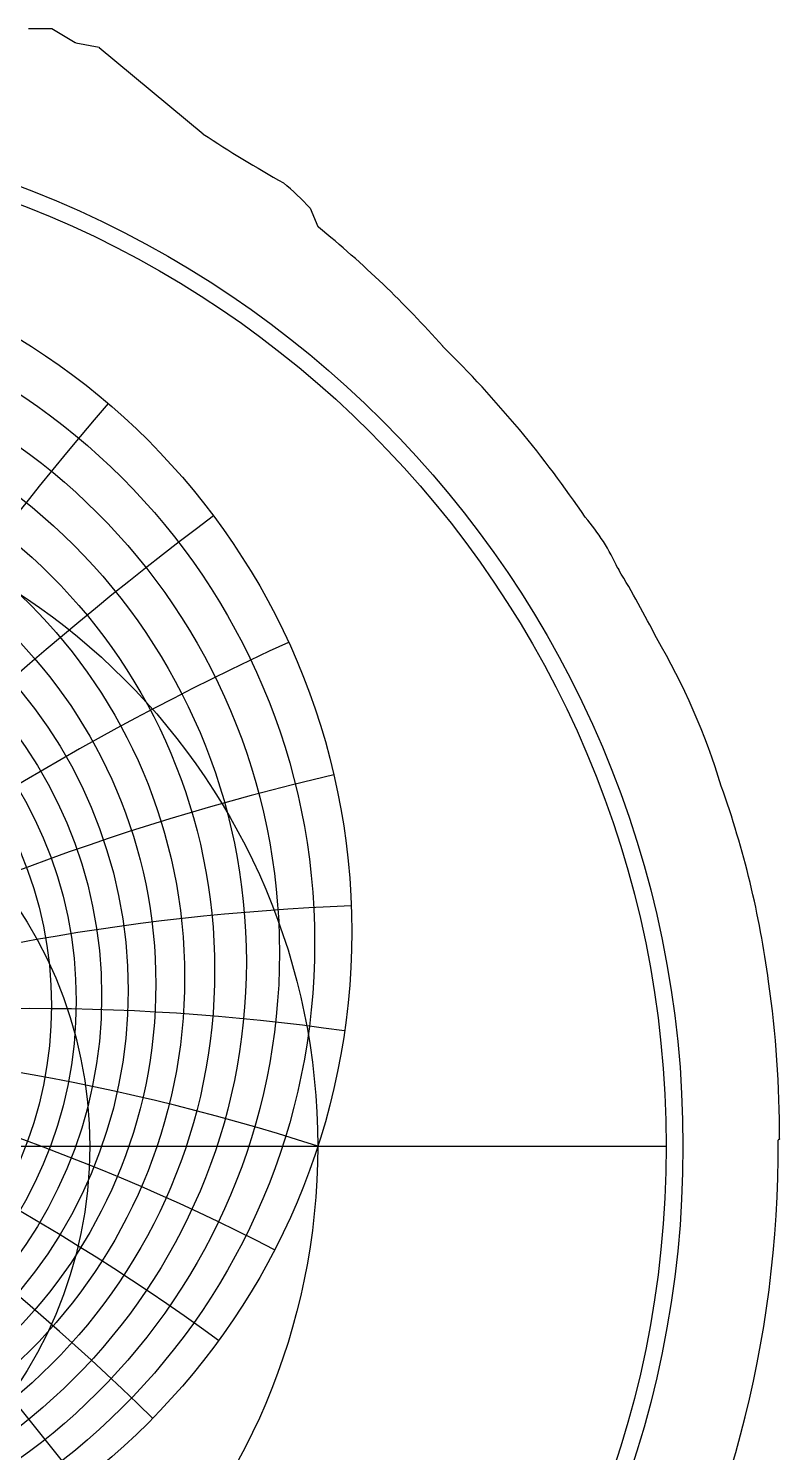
# Model space of a CAD drawing. Header units: millimetres. Extents: x -88 to 88, y -88 to 103.
# Drawn here: x 29.1 to 88.1, y -24 to 87.7 of the extents above; entities that cross this region are included whole.
import ezdxf

# ---------------------------------------------------------------- set-up
doc = ezdxf.new("R2010")
doc.units = ezdxf.units.MM
for name, color, linetype in [('CUT_OUTER', 1, 'Continuous'), ('ENGRAVE', 7, 'Continuous'), ('ENGRAVE_FINE', 8, 'Continuous'), ('GUIDE', 3, 'Continuous')]:
    doc.layers.add(name, color=color, linetype=linetype)

msp = doc.modelspace()

# ---------------------------------------------------------------- linework, layer by layer
at = {"layer": 'CUT_OUTER'}
for points in [[(29.13, 87.73), (30.98, 87.73), (30.98, 87.73), (30.98, 87.73), (32.81, 86.63)], [(32.86, 86.61), (34.68, 86.25), (34.69, 86.25), (34.69, 86.24), (42.84, 79.45), (42.85, 79.45)], [(51.25, 73.63), (51.26, 73.63), (51.86, 72.18)], [(75.41, 45.36), (75.48, 45.24)], [(88.1, 0.57), (88.09, 0.56), (88, 0.47)]]:
    msp.add_lwpolyline(points, dxfattribs=at)
for centre, radius, start, end in [((32.89, 86.76), 0.15, 239.0203, 258.7005), ((97.62, 162.43), 99.43, 236.5769, 240.8297), ((31.32, 54.57), 27.58, 43.731, 49.7284), ((52, 72.24), 0.15, 202.6343, 226.5884), ((0.32, 8.47), 81.93, 41.5317, 50.984), ((0.13, 0.12), 87.82, 39.7234, 45.5353), ((0.04, 0.03), 87.95, 34.128, 39.7274), ((59.85, 38.24), 17.11, 24.563, 40.5878), ((0.27, 0.15), 87.69, 26.9522, 30.9412), ((33.04, 13.12), 52.7, 16.698, 30.5385), ((13.62, 3.23), 74.25, 7.5014, 19.7012), ((5.17, 0.98), 82.93, 359.7166, 8.285), ((0, 0), 88, 179.2237, 0.3046)]:
    msp.add_arc(centre, radius, start, end, dxfattribs=at)
at = {"layer": 'ENGRAVE'}
msp.add_lwpolyline([(-79.2, 0), (79.2, 0)], dxfattribs=at)
for centre, radius in [((0, 0), 79.2), ((0, 16.84), 54.51), ((0, 13.24), 41.39), ((0, 0), 51.84), ((0, 11.04), 30.94), ((0, 0), 33.94)]:
    msp.add_circle(centre, radius, dxfattribs=at)
msp.add_arc((0, -159.56), 167.77, 72, 108, dxfattribs=at)
msp.add_arc((0, -159.56), 167.77, 72, 108, dxfattribs=at)
at = {"layer": 'ENGRAVE_FINE'}
for centre, radius in [((0, 15.97), 51.6), ((0, 15.18), 48.84), ((0, 14.47), 46.24), ((0, 13.82), 43.75), ((0, 12.71), 39.13), ((0, 12.23), 36.96), ((0, 11.8), 34.88), ((0, 11.4), 32.88)]:
    msp.add_circle(centre, radius, dxfattribs=at)
for centre, radius, start, end in [((290.58, -159.56), 335.54, 139.512, 157.9673), ((290.58, -159.56), 335.54, 139.512, 157.9673), ((199.94, -159.56), 261, 126.7817, 150.3755), ((199.94, -159.56), 261, 126.7817, 150.3755), ((-140.77, -159.56), 219.01, 37.432, 65.3861), ((-140.77, -159.56), 219.01, 37.432, 65.3861), ((140.77, -159.56), 219.01, 114.6139, 142.568), ((140.77, -159.56), 219.01, 114.6139, 142.568), ((-96.86, -159.56), 193.72, 45.5131, 76.9451), ((-96.86, -159.56), 193.72, 45.5131, 76.9451), ((96.86, -159.56), 193.72, 103.0549, 134.4869), ((96.86, -159.56), 193.72, 103.0549, 134.4869), ((-61.06, -159.56), 178.54, 53.9277, 87.8851), ((-61.06, -159.56), 178.54, 53.9277, 87.8851), ((61.06, -159.56), 178.54, 92.1149, 126.0723), ((61.06, -159.56), 178.54, 92.1149, 126.0723), ((-29.58, -159.56), 170.36, 62.7364, 98.2241), ((-29.58, -159.56), 170.36, 62.7364, 98.2241), ((29.58, -159.56), 170.36, 81.7759, 117.2636), ((29.58, -159.56), 170.36, 81.7759, 117.2636)]:
    msp.add_arc(centre, radius, start, end, dxfattribs=at)
at = {"layer": 'GUIDE'}
msp.add_circle((0, 0), 80.52, dxfattribs=at)

doc.saveas('drawing.dxf')
